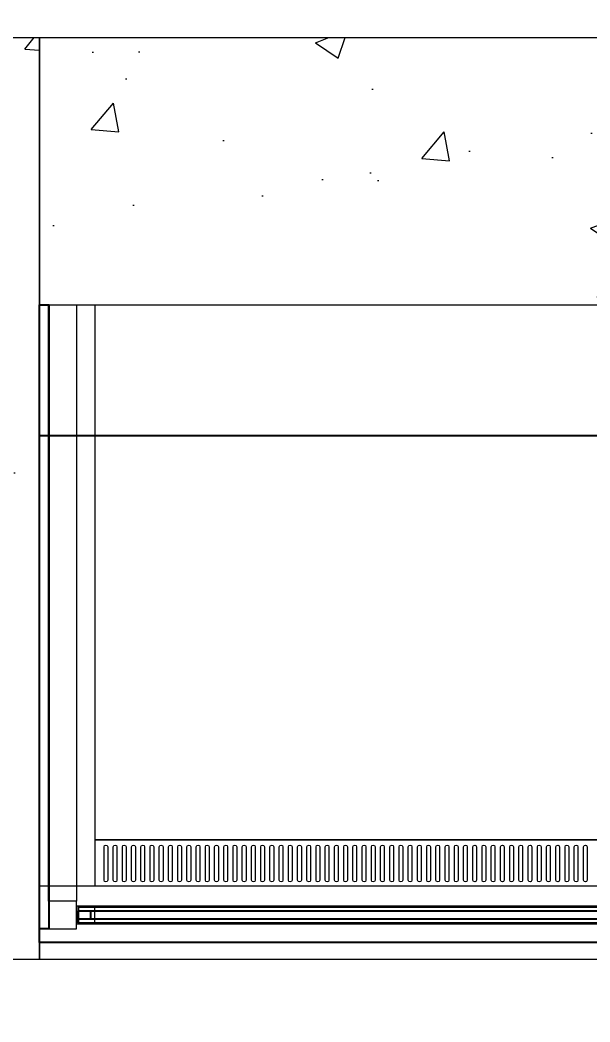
# Model space of a CAD drawing. Header units: centimetres. Extents: x -72470 to -43129, y -18750 to -16337.
# Drawn here: x -62739.8 to -62678, y -17311.1 to -17202.5 of the extents above; entities that cross this region are included whole.
import ezdxf

# ---------------------------------------------------------------- set-up
doc = ezdxf.new("R2010")
doc.units = ezdxf.units.CM
doc.header["$MEASUREMENT"] = 0
doc.linetypes.add('DUZ', pattern=[0])
doc.layers.get('0').update_dxf_attribs({"linetype": 'DUZ', "lineweight": 0})
doc.layers.get('Defpoints').update_dxf_attribs({"lineweight": 0})
doc.layers.add('11-021_500-BLOK B-str_zemin_kat$0$2DTARAMA1', color=253, linetype='Continuous')
doc.layers.add('CAM', color=4, linetype='Continuous')
doc.layers.add('M-OLCU-IC', color=155, linetype='Continuous', lineweight=0)
doc.layers.add('TEFRIS', color=30, linetype='Continuous', lineweight=9)
doc.styles.add('ARIAL', font='arial.ttf', dxfattribs={"width": 0.6})
doc.dimstyles.new('E_100', dxfattribs={"dimtxt": 10, "dimasz": 10, "dimexe": 5, "dimexo": 30, "dimgap": 3, "dimtad": 1, "dimtoh": 1, "dimdec": 0, "dimzin": 12, "dimdsep": 46, "dimtxsty": 'ARIAL', "dimblk": 'OBLIQUE', "dimcen": 5, "dimdle": 1, "dimclrt": 256, "dimadec": 0, "dimazin": 3, "dimtfac": 1, "dimtdec": 0, "dimtofl": 0, "dimtmove": 2, "dimatfit": 3, "dimldrblk": 'OBLIQUE', "dimfxl": 5, "dimtolj": 1, "dimtzin": 0, "dimarcsym": 0})

# ---------------------------------------------------------------- blocks, each defined once
blk = doc.blocks.new('_OBLIQUE')
at = {"layer": 'M-OLCU-IC', "linetype": 'ByBlock'}
for p, q in [((-0.5, -0.5), (0.5, 0.5)), ((0, 0), (0, 0))]:
    blk.add_line(p, q, dxfattribs=at)
blk = doc.blocks.new('*D84')
at = {"color": 0, "linetype": 'Continuous', "lineweight": -2, "transparency": 16777216}
for p, q in [((-63025.86045287304, -17334.34602291379), (-63025.86045287304, -17342.56599142592)), ((-61102.81231598725, -17334.34602291568), (-61102.81231598725, -17342.56599142592)), ((-63026.86045287304, -17337.56599142592), (-61101.81231598725, -17337.56599142592))]:
    blk.add_line(p, q, dxfattribs=at)
at = {"layer": 'Defpoints', "color": 0, "linetype": 'Continuous', "transparency": 16777216}
for p in [(-63025.86045287304, -17304.34602291379), (-61102.81231598725, -17304.34602291568), (-61102.81231598725, -17337.56599142592)]:
    blk.add_point(p, dxfattribs=at)
at = {"color": 0, "linetype": 'Continuous', "lineweight": -2, "transparency": 16777216, "xscale": 10, "yscale": 10, "zscale": 10, "rotation": 180}
blk.add_blockref('_OBLIQUE', (-63025.86045287304, -17337.56599142592), dxfattribs=at)
at = {"color": 0, "linetype": 'Continuous', "lineweight": -2, "transparency": 16777216, "xscale": 10, "yscale": 10, "zscale": 10}
blk.add_blockref('_OBLIQUE', (-61102.81231598725, -17337.56599142592), dxfattribs=at)
at = {"linetype": 'Continuous', "transparency": 16777216, "insert": (-62064.33638443015, -17329.4568509075), "char_height": 10, "attachment_point": 5, "style": 'ARIAL'}
blk.add_mtext('\\A1;1923', dxfattribs=at)

msp = doc.modelspace()

# ---------------------------------------------------------------- hatches: boundary and pattern name
h = msp.add_hatch()
h.set_pattern_fill('AR-CONC', color=256, scale=5)
h.set_pattern_definition([(49.99999999999999, (0, -12), (35.86300913003767, -3.137606749129755), [3.75, -41.25]), (355, (0, -12), (-6.937566680650001, 37.60960668500059), [3, -33]), (100.45144446, (2.98858405, -12.2614672), (28.9254423363556, 34.47199954843147), [3.187009599999999, -35.05710559999999]), (46.18420000000001, (0, -2), (53.36206653357862, -8.275964039653827), [5.625, -61.875]), (96.63563549, (4.44683725, -2.68966535), (46.73309728371142, 48.70593003872752), [4.7805171, -52.58568799999999]), (351.1841639899999, (0, -2), (46.73309725273866, 48.70593001349951), [4.5, -49.50000005]), (21, (5, -4.5), (29.84535260592308, -20.13094453326694), [3.75, -41.25]), (326.0000000000001, (5, -4.5), (12.16576659607909, 36.25750225234265), [3, -33]), (71.45144474, (7.487112700000001, -6.1775787), (42.01111883649855, 16.12655764031769), [3.1870095, -35.0571056]), (37.50000000000001, (0, -12), (0.6079927658645334, 16.64469269156557), [0, -32.59999999999999, 0, -33.5, 0, -33.125]), (7.499999999999999, (0, -12), (13.15347687210743, 19.72058559411801), [0, -19.1, 0, -31.85, 0, -12.625]), (327.5, (-11.15, -12), (26.69112180862045, -1.127743586718988), [0, -12.5, 0, -39, 0, -51.75]), (317.5, (-16.15, -12), (29.15930846711931, 5.005249116615886), [0, -16.25, 0, -25.9, 0, -36.75])])
edge = h.paths.add_edge_path(flags=17)
edge.add_spline(control_points=[(-63000.59777136804, -17224.93781082943), (-62999.41364008922, -17224.76911803876), (-62975.32572138096, -17221.53683973845), (-62946.77966866141, -17221.80891537102), (-62925.85871703495, -17217.42716224168)], knot_values=[145.1238663494258, 145.1238663494258, 145.1238663494258, 145.1238663494258, 148.1754165940361, 206.6461398008984, 206.6461398008984, 206.6461398008984, 206.6461398008984], degree=3, periodic=0)
edge.add_line((-62925.85871703495, -17217.42716224168), (-62925.85871703495, -17204.34602291379))
edge.add_line((-62925.85871703495, -17204.34602291379), (-62932.51297999248, -17204.34602291379))
edge.add_arc((-62952.09056465681, -17194.31017822033), 21.99999999999724, 207.140545782196, 332.85945421780394, ccw=False)
edge.add_line((-62971.66814932113, -17204.34602291379), (-62980.17639724302, -17204.34602291379))
edge.add_arc((-62999.75398190734, -17194.31017822033), 21.99999999999724, 207.140545782196, 332.85945421780394, ccw=False)
edge.add_line((-63019.33156657167, -17204.34602291379), (-63025.86045287304, -17204.34602291379))
edge.add_line((-63025.86045287304, -17204.34602291379), (-63025.86045287304, -17224.93781082944))
edge.add_line((-63025.86045287304, -17224.93781082944), (-63000.59777136806, -17224.93781082944))
edge = h.paths.add_edge_path(flags=16)
edge.add_spline(control_points=[(-62925.85871703495, -17217.42716224168), (-62946.77966866141, -17221.80891537102), (-62975.32572138096, -17221.53683973845), (-62999.41364008922, -17224.76911803876), (-63000.59777136804, -17224.93781082943)], knot_values=[145.1238663494258, 145.1238663494258, 145.1238663494258, 145.1238663494258, 203.5945895562882, 206.6461398008984, 206.6461398008984, 206.6461398008984, 206.6461398008984], degree=3, periodic=0)
edge.add_line((-63000.59777136806, -17224.93781082944), (-62925.85871703495, -17224.93781082944))
edge.add_line((-62925.85871703495, -17224.93781082944), (-62925.85871703495, -17217.42716224168))
edge = h.paths.add_edge_path()
edge.add_spline(control_points=[(-62898.36563170222, -17204.34602291372), (-62904.39054471967, -17211.07082708653), (-62914.15263180435, -17214.97540113121), (-62925.85871703495, -17217.42716224168)], knot_values=[112.4072250811205, 112.4072250811205, 112.4072250811205, 112.4072250811205, 145.1238663494258, 145.1238663494258, 145.1238663494258, 145.1238663494258], degree=3, periodic=0)
edge.add_line((-62925.85871703495, -17217.42716224168), (-62925.85871703495, -17224.93781082944))
edge.add_line((-62925.85871703495, -17224.93781082944), (-63000.59777136806, -17224.93781082944))
edge.add_spline(control_points=[(-63000.59777136804, -17224.93781082943), (-63009.58528071534, -17226.21818240657), (-63017.95942596269, -17227.98069402044), (-63025.86045287303, -17230.11510430332)], knot_values=[206.6461398008984, 206.6461398008984, 206.6461398008984, 206.6461398008984, 229.8072848849088, 229.8072848849088, 229.8072848849088, 229.8072848849088], degree=3, periodic=0)
edge.add_line((-63025.86045287304, -17230.11510430332), (-63025.86045287304, -17304.34602291379))
edge.add_line((-63025.86045287304, -17304.34602291379), (-62737.74342401414, -17304.36617192873))
edge.add_line((-62737.74342401414, -17304.36617192873), (-62737.74342401414, -17204.36617192873))
edge.add_line((-62737.74342401414, -17204.36617192873), (-62745.55702553138, -17204.36292320136))
edge.add_arc((-62784.73194810706, -17219.22770522283), 41.90031388135831, -16.21921756997392, 20.779067573055272, ccw=False)
edge.add_arc((-62782.81231581029, -17219.45817461847), 39.99394929273181, 196.6703255361228, 343.3296744638772, ccw=False)
edge.add_arc((-62782.59594904222, -17219.44742805441), 40.20433856620848, 157.9375905672828, 196.5965430335922, ccw=False)
edge.add_line((-62819.85633554484, -17204.34602291379), (-62898.36563170228, -17204.34602291379))
edge = h.paths.add_edge_path(flags=17)
edge.add_spline(control_points=[(-62925.85871703495, -17217.42716224168), (-62914.15263180435, -17214.97540113121), (-62904.39054471967, -17211.07082708653), (-62898.36563170222, -17204.34602291372)], knot_values=[112.4072250811205, 112.4072250811205, 112.4072250811205, 112.4072250811205, 145.1238663494258, 145.1238663494258, 145.1238663494258, 145.1238663494258], degree=3, periodic=0)
edge.add_line((-62898.36563170228, -17204.34602291379), (-62925.85871703495, -17204.34602291379))
edge.add_line((-62925.85871703495, -17204.34602291379), (-62925.85871703495, -17217.42716224168))
edge = h.paths.add_edge_path(flags=17)
edge.add_spline(control_points=[(-63025.86045287303, -17230.11510430332), (-63017.95942596269, -17227.98069402044), (-63009.58528071534, -17226.21818240657), (-63000.59777136804, -17224.93781082943)], knot_values=[206.6461398008984, 206.6461398008984, 206.6461398008984, 206.6461398008984, 229.8072848849088, 229.8072848849088, 229.8072848849088, 229.8072848849088], degree=3, periodic=0)
edge.add_line((-63000.59777136806, -17224.93781082944), (-63025.86045287304, -17224.93781082944))
edge.add_line((-63025.86045287304, -17224.93781082944), (-63025.86045287304, -17230.11510430332))
h = msp.add_hatch()
h.set_pattern_fill('AR-CONC', color=256, scale=5)
h.set_pattern_definition([(49.99999999999999, (-480.9983529872552, -52.02101693398254), (35.86300913003767, -3.137606749129755), [3.75, -41.25]), (355, (-480.9983529872552, -52.02101693398254), (-6.937566680650001, 37.60960668500059), [3, -33]), (100.45144446, (-478.0097689372552, -52.28248413398251), (28.9254423363556, 34.47199954843147), [3.187009599999994, -35.05710559999991]), (46.18420000000001, (-480.9983529872552, -42.02101693398254), (53.36206653357862, -8.275964039653827), [5.625, -61.875]), (96.63563549, (-476.5515157372552, -42.71068228398258), (46.73309728371142, 48.70593003872752), [4.7805171, -52.58568799999999]), (351.1841639899999, (-480.9983529872552, -42.02101693398254), (46.73309725273866, 48.70593001349951), [4.5, -49.50000005]), (21, (-475.9983529872552, -44.52101693398254), (29.84535260592308, -20.13094453326694), [3.75, -41.25]), (326.0000000000001, (-475.9983529872552, -44.52101693398254), (12.16576659607909, 36.25750225234265), [3, -33]), (71.45144474, (-473.5112402872552, -46.19859563398245), (42.01111883649855, 16.12655764031769), [3.1870095, -35.0571056]), (37.50000000000001, (-480.9983529872552, -52.02101693398254), (0.6079927658645334, 16.64469269156557), [0, -32.59999999999999, 0, -33.5, 0, -33.125]), (7.499999999999999, (-480.9983529872552, -52.02101693398254), (13.15347687210743, 19.72058559411801), [0, -19.1, 0, -31.85, 0, -12.625]), (327.5, (-492.1483529872552, -52.02101693398254), (26.69112180862045, -1.127743586718988), [0, -12.5, 0, -39, 0, -51.75]), (317.5, (-497.1483529872552, -52.02101693398254), (29.15930846711931, 5.005249116615886), [0, -16.25, 0, -25.9, 0, -36.75])])
h.paths.add_polyline_path([(-62487.74342401414, -17204.36617192873), (-62615.24342401414, -17204.36617192873), (-62737.74342401414, -17204.36617192873), (-62737.74342401414, -17233.36617192873), (-62487.74342401414, -17233.36617192873)])
at = {"layer": '11-021_500-BLOK B-str_zemin_kat$0$2DTARAMA1'}
h = msp.add_hatch(dxfattribs=at)
h.set_pattern_fill('ANSI33', color=256, scale=100)
h.set_pattern_definition([(45, (-421164.1500468579, -192690.2066484655), (-17.67766952966369, 17.67766952966369), []), (45, (-421146.4723773579, -192690.2066484655), (-17.67766952966369, 17.67766952966369), [12.5, -6.25])])
edge = h.paths.add_edge_path()
edge.add_arc((-61102.81231581029, -17219.43709981061), 40, 0, 360)
edge = h.paths.add_edge_path()
edge.add_arc((-61942.81231581029, -17219.43709981061), 40, 0, 360)
edge = h.paths.add_edge_path()
edge.add_arc((-62782.81231581029, -17219.43709981061), 40, 0, 360)
edge = h.paths.add_edge_path()
edge.add_arc((-63622.81231581029, -17219.43709981061), 40, 0, 360)
h.paths.add_polyline_path([(-62490.34087514504, -17053.77368003472), (-62316.58439492678, -17053.77368003472), (-62316.58439492678, -17007.82211113978), (-62490.34087514504, -17007.82211113978)], flags=9)
h.paths.add_polyline_path([(-61637.13191769673, -17053.79925984381), (-61463.36520555481, -17053.79925984381), (-61463.36520555481, -17007.81699517807), (-61637.13191769673, -17007.81699517807)], flags=9)
h.paths.add_polyline_path([(-63330.34599110687, -17053.79925984381), (-63175.22593653655, -17053.79925984381), (-63175.22593653655, -17007.81699517807), (-63330.34599110687, -17007.81699517807)], flags=9)
edge = h.paths.add_edge_path()
edge.add_arc((-64462.81231581029, -17219.43709981061), 40, 0, 360)
edge = h.paths.add_edge_path()
edge.add_arc((-62782.81231581029, -18059.43709981061), 40, 0, 360)
edge = h.paths.add_edge_path()
edge.add_arc((-61942.81231581029, -18059.43709981061), 40, 0, 360)
edge = h.paths.add_edge_path()
edge.add_arc((-61102.81231581029, -18059.43709981061), 40, 0, 360)

# ---------------------------------------------------------------- linework, layer by layer
for p, q in [((-62737.74342401414, -17233.36617192873), (-62610.24342401414, -17233.36617192873)), ((-62736.74342401414, -17233.36617192873), (-62736.74342401414, -17301.01617192873)), ((-62731.74342401414, -17233.36617192873), (-62731.74342401414, -17296.36617192873)), ((-62731.74342401414, -17291.36617192873), (-62616.24342401414, -17291.36617192873)), ((-62487.74342401414, -17291.36617192873), (-62731.74342401414, -17291.36617192873)), ((-62737.74342401414, -17296.36617192873), (-62610.24342401414, -17296.36617192873))]:
    msp.add_line(p, q)
at = {"color": 7, "lineweight": 0}
msp.add_line((-62737.74342401414, -17233.36617192873), (-62610.24342401414, -17233.36617192873), dxfattribs=at)
for points in [[(-62733.74342401414, -17298.01617192873), (-62736.76084169486, -17298.01617192873), (-62736.76084169486, -17233.36617192873), (-62733.74342401414, -17233.36617192873)], [(-62731.74342401414, -17298.51617192873), (-62616.24342401414, -17298.51617192873), (-62616.24342401414, -17300.51617192873), (-62731.74342401414, -17300.51617192873)]]:
    msp.add_lwpolyline(points, close=True)
for points in [[(-62730.74342401414, -17295.73638267815), (-62730.74342401414, -17292.13638267816, -0.414213562373095), (-62730.54342401415, -17291.93638267816), (-62730.54342401415, -17291.93638267816, -0.414213562373095), (-62730.34342401415, -17292.13638267816), (-62730.34342401415, -17295.73638267815, -0.414213562373095), (-62730.54342401415, -17295.93638267816), (-62730.54342401415, -17295.93638267816, -0.414213562373095)], [(-62729.74342401414, -17295.73638267815), (-62729.74342401414, -17292.13638267816, -0.414213562373095), (-62729.54342401415, -17291.93638267816), (-62729.54342401415, -17291.93638267816, -0.414213562373095), (-62729.34342401415, -17292.13638267816), (-62729.34342401415, -17295.73638267815, -0.414213562373095), (-62729.54342401415, -17295.93638267816), (-62729.54342401415, -17295.93638267816, -0.414213562373095)], [(-62728.74342401414, -17295.73638267815), (-62728.74342401414, -17292.13638267816, -0.414213562373095), (-62728.54342401415, -17291.93638267816), (-62728.54342401415, -17291.93638267816, -0.414213562373095), (-62728.34342401415, -17292.13638267816), (-62728.34342401415, -17295.73638267815, -0.414213562373095), (-62728.54342401415, -17295.93638267816), (-62728.54342401415, -17295.93638267816, -0.414213562373095)], [(-62727.74342401414, -17295.73638267815), (-62727.74342401414, -17292.13638267816, -0.414213562373095), (-62727.54342401415, -17291.93638267816), (-62727.54342401415, -17291.93638267816, -0.414213562373095), (-62727.34342401415, -17292.13638267816), (-62727.34342401415, -17295.73638267815, -0.414213562373095), (-62727.54342401415, -17295.93638267816), (-62727.54342401415, -17295.93638267816, -0.414213562373095)], [(-62726.74342401414, -17295.73638267815), (-62726.74342401414, -17292.13638267816, -0.414213562373095), (-62726.54342401415, -17291.93638267816), (-62726.54342401415, -17291.93638267816, -0.414213562373095), (-62726.34342401415, -17292.13638267816), (-62726.34342401415, -17295.73638267815, -0.414213562373095), (-62726.54342401415, -17295.93638267816), (-62726.54342401415, -17295.93638267816, -0.414213562373095)], [(-62725.74342401414, -17295.73638267815), (-62725.74342401414, -17292.13638267816, -0.414213562373095), (-62725.54342401415, -17291.93638267816), (-62725.54342401415, -17291.93638267816, -0.414213562373095), (-62725.34342401415, -17292.13638267816), (-62725.34342401415, -17295.73638267815, -0.414213562373095), (-62725.54342401415, -17295.93638267816), (-62725.54342401415, -17295.93638267816, -0.414213562373095)], [(-62724.74342401414, -17295.73638267815), (-62724.74342401414, -17292.13638267816, -0.414213562373095), (-62724.54342401415, -17291.93638267816), (-62724.54342401415, -17291.93638267816, -0.414213562373095), (-62724.34342401415, -17292.13638267816), (-62724.34342401415, -17295.73638267815, -0.414213562373095), (-62724.54342401415, -17295.93638267816), (-62724.54342401415, -17295.93638267816, -0.414213562373095)], [(-62723.74342401414, -17295.73638267815), (-62723.74342401414, -17292.13638267816, -0.414213562373095), (-62723.54342401415, -17291.93638267816), (-62723.54342401415, -17291.93638267816, -0.414213562373095), (-62723.34342401415, -17292.13638267816), (-62723.34342401415, -17295.73638267815, -0.414213562373095), (-62723.54342401415, -17295.93638267816), (-62723.54342401415, -17295.93638267816, -0.414213562373095)], [(-62722.74342401414, -17295.73638267815), (-62722.74342401414, -17292.13638267816, -0.414213562373095), (-62722.54342401415, -17291.93638267816), (-62722.54342401415, -17291.93638267816, -0.414213562373095), (-62722.34342401415, -17292.13638267816), (-62722.34342401415, -17295.73638267815, -0.414213562373095), (-62722.54342401415, -17295.93638267816), (-62722.54342401415, -17295.93638267816, -0.414213562373095)], [(-62721.74342401414, -17295.73638267815), (-62721.74342401414, -17292.13638267816, -0.414213562373095), (-62721.54342401415, -17291.93638267816), (-62721.54342401415, -17291.93638267816, -0.414213562373095), (-62721.34342401415, -17292.13638267816), (-62721.34342401415, -17295.73638267815, -0.414213562373095), (-62721.54342401415, -17295.93638267816), (-62721.54342401415, -17295.93638267816, -0.414213562373095)], [(-62720.74342401414, -17295.73638267815), (-62720.74342401414, -17292.13638267816, -0.414213562373095), (-62720.54342401415, -17291.93638267816), (-62720.54342401415, -17291.93638267816, -0.414213562373095), (-62720.34342401415, -17292.13638267816), (-62720.34342401415, -17295.73638267815, -0.414213562373095), (-62720.54342401415, -17295.93638267816), (-62720.54342401415, -17295.93638267816, -0.414213562373095)], [(-62719.74342401414, -17295.73638267815), (-62719.74342401414, -17292.13638267816, -0.414213562373095), (-62719.54342401415, -17291.93638267816), (-62719.54342401415, -17291.93638267816, -0.414213562373095), (-62719.34342401415, -17292.13638267816), (-62719.34342401415, -17295.73638267815, -0.414213562373095), (-62719.54342401415, -17295.93638267816), (-62719.54342401415, -17295.93638267816, -0.414213562373095)], [(-62718.74342401414, -17295.73638267815), (-62718.74342401414, -17292.13638267816, -0.414213562373095), (-62718.54342401415, -17291.93638267816), (-62718.54342401415, -17291.93638267816, -0.414213562373095), (-62718.34342401415, -17292.13638267816), (-62718.34342401415, -17295.73638267815, -0.414213562373095), (-62718.54342401415, -17295.93638267816), (-62718.54342401415, -17295.93638267816, -0.414213562373095)], [(-62717.74342401414, -17295.73638267815), (-62717.74342401414, -17292.13638267816, -0.414213562373095), (-62717.54342401415, -17291.93638267816), (-62717.54342401415, -17291.93638267816, -0.414213562373095), (-62717.34342401415, -17292.13638267816), (-62717.34342401415, -17295.73638267815, -0.414213562373095), (-62717.54342401415, -17295.93638267816), (-62717.54342401415, -17295.93638267816, -0.414213562373095)], [(-62716.74342401414, -17295.73638267815), (-62716.74342401414, -17292.13638267816, -0.414213562373095), (-62716.54342401415, -17291.93638267816), (-62716.54342401415, -17291.93638267816, -0.414213562373095), (-62716.34342401415, -17292.13638267816), (-62716.34342401415, -17295.73638267815, -0.414213562373095), (-62716.54342401415, -17295.93638267816), (-62716.54342401415, -17295.93638267816, -0.414213562373095)], [(-62715.74342401414, -17295.73638267815), (-62715.74342401414, -17292.13638267816, -0.414213562373095), (-62715.54342401415, -17291.93638267816), (-62715.54342401415, -17291.93638267816, -0.414213562373095), (-62715.34342401415, -17292.13638267816), (-62715.34342401415, -17295.73638267815, -0.414213562373095), (-62715.54342401415, -17295.93638267816), (-62715.54342401415, -17295.93638267816, -0.414213562373095)], [(-62714.74342401414, -17295.73638267815), (-62714.74342401414, -17292.13638267816, -0.414213562373095), (-62714.54342401415, -17291.93638267816), (-62714.54342401415, -17291.93638267816, -0.414213562373095), (-62714.34342401415, -17292.13638267816), (-62714.34342401415, -17295.73638267815, -0.414213562373095), (-62714.54342401415, -17295.93638267816), (-62714.54342401415, -17295.93638267816, -0.414213562373095)], [(-62713.74342401414, -17295.73638267815), (-62713.74342401414, -17292.13638267816, -0.414213562373095), (-62713.54342401415, -17291.93638267816), (-62713.54342401415, -17291.93638267816, -0.414213562373095), (-62713.34342401415, -17292.13638267816), (-62713.34342401415, -17295.73638267815, -0.414213562373095), (-62713.54342401415, -17295.93638267816), (-62713.54342401415, -17295.93638267816, -0.414213562373095)], [(-62712.74342401414, -17295.73638267815), (-62712.74342401414, -17292.13638267816, -0.414213562373095), (-62712.54342401415, -17291.93638267816), (-62712.54342401415, -17291.93638267816, -0.414213562373095), (-62712.34342401415, -17292.13638267816), (-62712.34342401415, -17295.73638267815, -0.414213562373095), (-62712.54342401415, -17295.93638267816), (-62712.54342401415, -17295.93638267816, -0.414213562373095)], [(-62711.74342401414, -17295.73638267815), (-62711.74342401414, -17292.13638267816, -0.414213562373095), (-62711.54342401415, -17291.93638267816), (-62711.54342401415, -17291.93638267816, -0.414213562373095), (-62711.34342401415, -17292.13638267816), (-62711.34342401415, -17295.73638267815, -0.414213562373095), (-62711.54342401415, -17295.93638267816), (-62711.54342401415, -17295.93638267816, -0.414213562373095)], [(-62710.74342401414, -17295.73638267815), (-62710.74342401414, -17292.13638267816, -0.414213562373095), (-62710.54342401415, -17291.93638267816), (-62710.54342401415, -17291.93638267816, -0.414213562373095), (-62710.34342401415, -17292.13638267816), (-62710.34342401415, -17295.73638267815, -0.414213562373095), (-62710.54342401415, -17295.93638267816), (-62710.54342401415, -17295.93638267816, -0.414213562373095)], [(-62709.74342401414, -17295.73638267815), (-62709.74342401414, -17292.13638267816, -0.414213562373095), (-62709.54342401415, -17291.93638267816), (-62709.54342401415, -17291.93638267816, -0.414213562373095), (-62709.34342401415, -17292.13638267816), (-62709.34342401415, -17295.73638267815, -0.414213562373095), (-62709.54342401415, -17295.93638267816), (-62709.54342401415, -17295.93638267816, -0.414213562373095)], [(-62708.74342401414, -17295.73638267815), (-62708.74342401414, -17292.13638267816, -0.414213562373095), (-62708.54342401415, -17291.93638267816), (-62708.54342401415, -17291.93638267816, -0.414213562373095), (-62708.34342401415, -17292.13638267816), (-62708.34342401415, -17295.73638267815, -0.414213562373095), (-62708.54342401415, -17295.93638267816), (-62708.54342401415, -17295.93638267816, -0.414213562373095)], [(-62707.74342401414, -17295.73638267815), (-62707.74342401414, -17292.13638267816, -0.414213562373095), (-62707.54342401415, -17291.93638267816), (-62707.54342401415, -17291.93638267816, -0.414213562373095), (-62707.34342401415, -17292.13638267816), (-62707.34342401415, -17295.73638267815, -0.414213562373095), (-62707.54342401415, -17295.93638267816), (-62707.54342401415, -17295.93638267816, -0.414213562373095)], [(-62706.74342401414, -17295.73638267815), (-62706.74342401414, -17292.13638267816, -0.414213562373095), (-62706.54342401415, -17291.93638267816), (-62706.54342401415, -17291.93638267816, -0.414213562373095), (-62706.34342401415, -17292.13638267816), (-62706.34342401415, -17295.73638267815, -0.414213562373095), (-62706.54342401415, -17295.93638267816), (-62706.54342401415, -17295.93638267816, -0.414213562373095)], [(-62705.74342401414, -17295.73638267815), (-62705.74342401414, -17292.13638267816, -0.414213562373095), (-62705.54342401415, -17291.93638267816), (-62705.54342401415, -17291.93638267816, -0.414213562373095), (-62705.34342401415, -17292.13638267816), (-62705.34342401415, -17295.73638267815, -0.414213562373095), (-62705.54342401415, -17295.93638267816), (-62705.54342401415, -17295.93638267816, -0.414213562373095)], [(-62704.74342401414, -17295.73638267815), (-62704.74342401414, -17292.13638267816, -0.414213562373095), (-62704.54342401415, -17291.93638267816), (-62704.54342401415, -17291.93638267816, -0.414213562373095), (-62704.34342401415, -17292.13638267816), (-62704.34342401415, -17295.73638267815, -0.414213562373095), (-62704.54342401415, -17295.93638267816), (-62704.54342401415, -17295.93638267816, -0.414213562373095)], [(-62703.74342401414, -17295.73638267815), (-62703.74342401414, -17292.13638267816, -0.414213562373095), (-62703.54342401415, -17291.93638267816), (-62703.54342401415, -17291.93638267816, -0.414213562373095), (-62703.34342401415, -17292.13638267816), (-62703.34342401415, -17295.73638267815, -0.414213562373095), (-62703.54342401415, -17295.93638267816), (-62703.54342401415, -17295.93638267816, -0.414213562373095)], [(-62702.74342401414, -17295.73638267815), (-62702.74342401414, -17292.13638267816, -0.414213562373095), (-62702.54342401415, -17291.93638267816), (-62702.54342401415, -17291.93638267816, -0.414213562373095), (-62702.34342401415, -17292.13638267816), (-62702.34342401415, -17295.73638267815, -0.414213562373095), (-62702.54342401415, -17295.93638267816), (-62702.54342401415, -17295.93638267816, -0.414213562373095)], [(-62701.74342401414, -17295.73638267815), (-62701.74342401414, -17292.13638267816, -0.414213562373095), (-62701.54342401415, -17291.93638267816), (-62701.54342401415, -17291.93638267816, -0.414213562373095), (-62701.34342401415, -17292.13638267816), (-62701.34342401415, -17295.73638267815, -0.414213562373095), (-62701.54342401415, -17295.93638267816), (-62701.54342401415, -17295.93638267816, -0.414213562373095)], [(-62700.74342401414, -17295.73638267815), (-62700.74342401414, -17292.13638267816, -0.414213562373095), (-62700.54342401415, -17291.93638267816), (-62700.54342401415, -17291.93638267816, -0.414213562373095), (-62700.34342401415, -17292.13638267816), (-62700.34342401415, -17295.73638267815, -0.414213562373095), (-62700.54342401415, -17295.93638267816), (-62700.54342401415, -17295.93638267816, -0.414213562373095)], [(-62699.74342401414, -17295.73638267815), (-62699.74342401414, -17292.13638267816, -0.414213562373095), (-62699.54342401415, -17291.93638267816), (-62699.54342401415, -17291.93638267816, -0.414213562373095), (-62699.34342401415, -17292.13638267816), (-62699.34342401415, -17295.73638267815, -0.414213562373095), (-62699.54342401415, -17295.93638267816), (-62699.54342401415, -17295.93638267816, -0.414213562373095)], [(-62698.74342401414, -17295.73638267815), (-62698.74342401414, -17292.13638267816, -0.414213562373095), (-62698.54342401415, -17291.93638267816), (-62698.54342401415, -17291.93638267816, -0.414213562373095), (-62698.34342401415, -17292.13638267816), (-62698.34342401415, -17295.73638267815, -0.414213562373095), (-62698.54342401415, -17295.93638267816), (-62698.54342401415, -17295.93638267816, -0.414213562373095)], [(-62697.74342401414, -17295.73638267815), (-62697.74342401414, -17292.13638267816, -0.414213562373095), (-62697.54342401415, -17291.93638267816), (-62697.54342401415, -17291.93638267816, -0.414213562373095), (-62697.34342401415, -17292.13638267816), (-62697.34342401415, -17295.73638267815, -0.414213562373095), (-62697.54342401415, -17295.93638267816), (-62697.54342401415, -17295.93638267816, -0.414213562373095)], [(-62696.74342401414, -17295.73638267815), (-62696.74342401414, -17292.13638267816, -0.414213562373095), (-62696.54342401415, -17291.93638267816), (-62696.54342401415, -17291.93638267816, -0.414213562373095), (-62696.34342401415, -17292.13638267816), (-62696.34342401415, -17295.73638267815, -0.414213562373095), (-62696.54342401415, -17295.93638267816), (-62696.54342401415, -17295.93638267816, -0.414213562373095)], [(-62695.74342401414, -17295.73638267815), (-62695.74342401414, -17292.13638267816, -0.414213562373095), (-62695.54342401415, -17291.93638267816), (-62695.54342401415, -17291.93638267816, -0.414213562373095), (-62695.34342401415, -17292.13638267816), (-62695.34342401415, -17295.73638267815, -0.414213562373095), (-62695.54342401415, -17295.93638267816), (-62695.54342401415, -17295.93638267816, -0.414213562373095)], [(-62694.74342401414, -17295.73638267815), (-62694.74342401414, -17292.13638267816, -0.414213562373095), (-62694.54342401415, -17291.93638267816), (-62694.54342401415, -17291.93638267816, -0.414213562373095), (-62694.34342401415, -17292.13638267816), (-62694.34342401415, -17295.73638267815, -0.414213562373095), (-62694.54342401415, -17295.93638267816), (-62694.54342401415, -17295.93638267816, -0.414213562373095)], [(-62693.74342401414, -17295.73638267815), (-62693.74342401414, -17292.13638267816, -0.414213562373095), (-62693.54342401415, -17291.93638267816), (-62693.54342401415, -17291.93638267816, -0.414213562373095), (-62693.34342401415, -17292.13638267816), (-62693.34342401415, -17295.73638267815, -0.414213562373095), (-62693.54342401415, -17295.93638267816), (-62693.54342401415, -17295.93638267816, -0.414213562373095)], [(-62693.74342401414, -17295.73638267815), (-62693.74342401414, -17292.13638267816, -0.414213562373095), (-62693.54342401415, -17291.93638267816), (-62693.54342401415, -17291.93638267816, -0.414213562373095), (-62693.34342401415, -17292.13638267816), (-62693.34342401415, -17295.73638267815, -0.414213562373095), (-62693.54342401415, -17295.93638267816), (-62693.54342401415, -17295.93638267816, -0.414213562373095)], [(-62692.74342401414, -17295.73638267815), (-62692.74342401414, -17292.13638267816, -0.414213562373095), (-62692.54342401415, -17291.93638267816), (-62692.54342401415, -17291.93638267816, -0.414213562373095), (-62692.34342401415, -17292.13638267816), (-62692.34342401415, -17295.73638267815, -0.414213562373095), (-62692.54342401415, -17295.93638267816), (-62692.54342401415, -17295.93638267816, -0.414213562373095)], [(-62692.74342401414, -17295.73638267815), (-62692.74342401414, -17292.13638267816, -0.414213562373095), (-62692.54342401415, -17291.93638267816), (-62692.54342401415, -17291.93638267816, -0.414213562373095), (-62692.34342401415, -17292.13638267816), (-62692.34342401415, -17295.73638267815, -0.414213562373095), (-62692.54342401415, -17295.93638267816), (-62692.54342401415, -17295.93638267816, -0.414213562373095)], [(-62691.74342401414, -17295.73638267815), (-62691.74342401414, -17292.13638267816, -0.414213562373095), (-62691.54342401415, -17291.93638267816), (-62691.54342401415, -17291.93638267816, -0.414213562373095), (-62691.34342401415, -17292.13638267816), (-62691.34342401415, -17295.73638267815, -0.414213562373095), (-62691.54342401415, -17295.93638267816), (-62691.54342401415, -17295.93638267816, -0.414213562373095)], [(-62691.74342401414, -17295.73638267815), (-62691.74342401414, -17292.13638267816, -0.414213562373095), (-62691.54342401415, -17291.93638267816), (-62691.54342401415, -17291.93638267816, -0.414213562373095), (-62691.34342401415, -17292.13638267816), (-62691.34342401415, -17295.73638267815, -0.414213562373095), (-62691.54342401415, -17295.93638267816), (-62691.54342401415, -17295.93638267816, -0.414213562373095)], [(-62690.74342401414, -17295.73638267815), (-62690.74342401414, -17292.13638267816, -0.414213562373095), (-62690.54342401415, -17291.93638267816), (-62690.54342401415, -17291.93638267816, -0.414213562373095), (-62690.34342401415, -17292.13638267816), (-62690.34342401415, -17295.73638267815, -0.414213562373095), (-62690.54342401415, -17295.93638267816), (-62690.54342401415, -17295.93638267816, -0.414213562373095)], [(-62690.74342401414, -17295.73638267815), (-62690.74342401414, -17292.13638267816, -0.414213562373095), (-62690.54342401415, -17291.93638267816), (-62690.54342401415, -17291.93638267816, -0.414213562373095), (-62690.34342401415, -17292.13638267816), (-62690.34342401415, -17295.73638267815, -0.414213562373095), (-62690.54342401415, -17295.93638267816), (-62690.54342401415, -17295.93638267816, -0.414213562373095)], [(-62689.74342401414, -17295.73638267815), (-62689.74342401414, -17292.13638267816, -0.414213562373095), (-62689.54342401415, -17291.93638267816), (-62689.54342401415, -17291.93638267816, -0.414213562373095), (-62689.34342401415, -17292.13638267816), (-62689.34342401415, -17295.73638267815, -0.414213562373095), (-62689.54342401415, -17295.93638267816), (-62689.54342401415, -17295.93638267816, -0.414213562373095)], [(-62689.74342401414, -17295.73638267815), (-62689.74342401414, -17292.13638267816, -0.414213562373095), (-62689.54342401415, -17291.93638267816), (-62689.54342401415, -17291.93638267816, -0.414213562373095), (-62689.34342401415, -17292.13638267816), (-62689.34342401415, -17295.73638267815, -0.414213562373095), (-62689.54342401415, -17295.93638267816), (-62689.54342401415, -17295.93638267816, -0.414213562373095)], [(-62688.74342401414, -17295.73638267815), (-62688.74342401414, -17292.13638267816, -0.414213562373095), (-62688.54342401415, -17291.93638267816), (-62688.54342401415, -17291.93638267816, -0.414213562373095), (-62688.34342401415, -17292.13638267816), (-62688.34342401415, -17295.73638267815, -0.414213562373095), (-62688.54342401415, -17295.93638267816), (-62688.54342401415, -17295.93638267816, -0.414213562373095)], [(-62688.74342401414, -17295.73638267815), (-62688.74342401414, -17292.13638267816, -0.414213562373095), (-62688.54342401415, -17291.93638267816), (-62688.54342401415, -17291.93638267816, -0.414213562373095), (-62688.34342401415, -17292.13638267816), (-62688.34342401415, -17295.73638267815, -0.414213562373095), (-62688.54342401415, -17295.93638267816), (-62688.54342401415, -17295.93638267816, -0.414213562373095)], [(-62687.74342401414, -17295.73638267815), (-62687.74342401414, -17292.13638267816, -0.414213562373095), (-62687.54342401415, -17291.93638267816), (-62687.54342401415, -17291.93638267816, -0.414213562373095), (-62687.34342401415, -17292.13638267816), (-62687.34342401415, -17295.73638267815, -0.414213562373095), (-62687.54342401415, -17295.93638267816), (-62687.54342401415, -17295.93638267816, -0.414213562373095)], [(-62687.74342401414, -17295.73638267815), (-62687.74342401414, -17292.13638267816, -0.414213562373095), (-62687.54342401415, -17291.93638267816), (-62687.54342401415, -17291.93638267816, -0.414213562373095), (-62687.34342401415, -17292.13638267816), (-62687.34342401415, -17295.73638267815, -0.414213562373095), (-62687.54342401415, -17295.93638267816), (-62687.54342401415, -17295.93638267816, -0.414213562373095)], [(-62686.74342401414, -17295.73638267815), (-62686.74342401414, -17292.13638267816, -0.414213562373095), (-62686.54342401415, -17291.93638267816), (-62686.54342401415, -17291.93638267816, -0.414213562373095), (-62686.34342401415, -17292.13638267816), (-62686.34342401415, -17295.73638267815, -0.414213562373095), (-62686.54342401415, -17295.93638267816), (-62686.54342401415, -17295.93638267816, -0.414213562373095)], [(-62686.74342401414, -17295.73638267815), (-62686.74342401414, -17292.13638267816, -0.414213562373095), (-62686.54342401415, -17291.93638267816), (-62686.54342401415, -17291.93638267816, -0.414213562373095), (-62686.34342401415, -17292.13638267816), (-62686.34342401415, -17295.73638267815, -0.414213562373095), (-62686.54342401415, -17295.93638267816), (-62686.54342401415, -17295.93638267816, -0.414213562373095)], [(-62685.74342401414, -17295.73638267815), (-62685.74342401414, -17292.13638267816, -0.414213562373095), (-62685.54342401415, -17291.93638267816), (-62685.54342401415, -17291.93638267816, -0.414213562373095), (-62685.34342401415, -17292.13638267816), (-62685.34342401415, -17295.73638267815, -0.414213562373095), (-62685.54342401415, -17295.93638267816), (-62685.54342401415, -17295.93638267816, -0.414213562373095)], [(-62685.74342401414, -17295.73638267815), (-62685.74342401414, -17292.13638267816, -0.414213562373095), (-62685.54342401415, -17291.93638267816), (-62685.54342401415, -17291.93638267816, -0.414213562373095), (-62685.34342401415, -17292.13638267816), (-62685.34342401415, -17295.73638267815, -0.414213562373095), (-62685.54342401415, -17295.93638267816), (-62685.54342401415, -17295.93638267816, -0.414213562373095)], [(-62684.74342401414, -17295.73638267815), (-62684.74342401414, -17292.13638267816, -0.414213562373095), (-62684.54342401415, -17291.93638267816), (-62684.54342401415, -17291.93638267816, -0.414213562373095), (-62684.34342401415, -17292.13638267816), (-62684.34342401415, -17295.73638267815, -0.414213562373095), (-62684.54342401415, -17295.93638267816), (-62684.54342401415, -17295.93638267816, -0.414213562373095)], [(-62684.74342401414, -17295.73638267815), (-62684.74342401414, -17292.13638267816, -0.414213562373095), (-62684.54342401415, -17291.93638267816), (-62684.54342401415, -17291.93638267816, -0.414213562373095), (-62684.34342401415, -17292.13638267816), (-62684.34342401415, -17295.73638267815, -0.414213562373095), (-62684.54342401415, -17295.93638267816), (-62684.54342401415, -17295.93638267816, -0.414213562373095)], [(-62683.74342401414, -17295.73638267815), (-62683.74342401414, -17292.13638267816, -0.414213562373095), (-62683.54342401415, -17291.93638267816), (-62683.54342401415, -17291.93638267816, -0.414213562373095), (-62683.34342401415, -17292.13638267816), (-62683.34342401415, -17295.73638267815, -0.414213562373095), (-62683.54342401415, -17295.93638267816), (-62683.54342401415, -17295.93638267816, -0.414213562373095)], [(-62683.74342401414, -17295.73638267815), (-62683.74342401414, -17292.13638267816, -0.414213562373095), (-62683.54342401415, -17291.93638267816), (-62683.54342401415, -17291.93638267816, -0.414213562373095), (-62683.34342401415, -17292.13638267816), (-62683.34342401415, -17295.73638267815, -0.414213562373095), (-62683.54342401415, -17295.93638267816), (-62683.54342401415, -17295.93638267816, -0.414213562373095)], [(-62682.74342401414, -17295.73638267815), (-62682.74342401414, -17292.13638267816, -0.414213562373095), (-62682.54342401415, -17291.93638267816), (-62682.54342401415, -17291.93638267816, -0.414213562373095), (-62682.34342401415, -17292.13638267816), (-62682.34342401415, -17295.73638267815, -0.414213562373095), (-62682.54342401415, -17295.93638267816), (-62682.54342401415, -17295.93638267816, -0.414213562373095)], [(-62682.74342401414, -17295.73638267815), (-62682.74342401414, -17292.13638267816, -0.414213562373095), (-62682.54342401415, -17291.93638267816), (-62682.54342401415, -17291.93638267816, -0.414213562373095), (-62682.34342401415, -17292.13638267816), (-62682.34342401415, -17295.73638267815, -0.414213562373095), (-62682.54342401415, -17295.93638267816), (-62682.54342401415, -17295.93638267816, -0.414213562373095)], [(-62681.74342401414, -17295.73638267815), (-62681.74342401414, -17292.13638267816, -0.414213562373095), (-62681.54342401415, -17291.93638267816), (-62681.54342401415, -17291.93638267816, -0.414213562373095), (-62681.34342401415, -17292.13638267816), (-62681.34342401415, -17295.73638267815, -0.414213562373095), (-62681.54342401415, -17295.93638267816), (-62681.54342401415, -17295.93638267816, -0.414213562373095)], [(-62681.74342401414, -17295.73638267815), (-62681.74342401414, -17292.13638267816, -0.414213562373095), (-62681.54342401415, -17291.93638267816), (-62681.54342401415, -17291.93638267816, -0.414213562373095), (-62681.34342401415, -17292.13638267816), (-62681.34342401415, -17295.73638267815, -0.414213562373095), (-62681.54342401415, -17295.93638267816), (-62681.54342401415, -17295.93638267816, -0.414213562373095)], [(-62680.74342401414, -17295.73638267815), (-62680.74342401414, -17292.13638267816, -0.414213562373095), (-62680.54342401415, -17291.93638267816), (-62680.54342401415, -17291.93638267816, -0.414213562373095), (-62680.34342401415, -17292.13638267816), (-62680.34342401415, -17295.73638267815, -0.414213562373095), (-62680.54342401415, -17295.93638267816), (-62680.54342401415, -17295.93638267816, -0.414213562373095)], [(-62680.74342401414, -17295.73638267815), (-62680.74342401414, -17292.13638267816, -0.414213562373095), (-62680.54342401415, -17291.93638267816), (-62680.54342401415, -17291.93638267816, -0.414213562373095), (-62680.34342401415, -17292.13638267816), (-62680.34342401415, -17295.73638267815, -0.414213562373095), (-62680.54342401415, -17295.93638267816), (-62680.54342401415, -17295.93638267816, -0.414213562373095)], [(-62679.74342401414, -17295.73638267815), (-62679.74342401414, -17292.13638267816, -0.414213562373095), (-62679.54342401415, -17291.93638267816), (-62679.54342401415, -17291.93638267816, -0.414213562373095), (-62679.34342401415, -17292.13638267816), (-62679.34342401415, -17295.73638267815, -0.414213562373095), (-62679.54342401415, -17295.93638267816), (-62679.54342401415, -17295.93638267816, -0.414213562373095)], [(-62679.74342401414, -17295.73638267815), (-62679.74342401414, -17292.13638267816, -0.414213562373095), (-62679.54342401415, -17291.93638267816), (-62679.54342401415, -17291.93638267816, -0.414213562373095), (-62679.34342401415, -17292.13638267816), (-62679.34342401415, -17295.73638267815, -0.414213562373095), (-62679.54342401415, -17295.93638267816), (-62679.54342401415, -17295.93638267816, -0.414213562373095)], [(-62678.74342401414, -17295.73638267815), (-62678.74342401414, -17292.13638267816, -0.414213562373095), (-62678.54342401415, -17291.93638267816), (-62678.54342401415, -17291.93638267816, -0.414213562373095), (-62678.34342401415, -17292.13638267816), (-62678.34342401415, -17295.73638267815, -0.414213562373095), (-62678.54342401415, -17295.93638267816), (-62678.54342401415, -17295.93638267816, -0.414213562373095)], [(-62678.74342401414, -17295.73638267815), (-62678.74342401414, -17292.13638267816, -0.414213562373095), (-62678.54342401415, -17291.93638267816), (-62678.54342401415, -17291.93638267816, -0.414213562373095), (-62678.34342401415, -17292.13638267816), (-62678.34342401415, -17295.73638267815, -0.414213562373095), (-62678.54342401415, -17295.93638267816), (-62678.54342401415, -17295.93638267816, -0.414213562373095)]]:
    msp.add_lwpolyline(points, format="xyb", close=True)
for points in [[(-62736.74342401414, -17301.01617192873), (-62733.74342401414, -17301.01617192873), (-62733.74342401414, -17298.01617192873), (-62736.74342401414, -17298.01617192873), (-62736.74342401414, -17301.01617192873)], [(-62731.74342401414, -17300.41617192873), (-62731.74342401414, -17300.51617192873), (-62733.74342401414, -17300.51617192873), (-62733.74342401414, -17298.51617192873), (-62731.74342401414, -17298.51617192873), (-62731.74342401414, -17298.61617192873)]]:
    msp.add_lwpolyline(points)
at = {"layer": 'CAM'}
for points in [[(-62736.74342401414, -17301.01617192873), (-62737.74342401414, -17301.01617192873), (-62737.74342401414, -17233.36617192873), (-62736.74342401414, -17233.36617192873)], [(-62737.74342401414, -17247.51617192873), (-62612.74342401414, -17247.51617192873), (-62612.74342401414, -17302.51617192873), (-62737.74342401414, -17302.51617192873)], [(-62733.54342401415, -17299.06617192873), (-62732.2076751049, -17299.06617192873), (-62732.2076751049, -17299.96617192874), (-62733.54342401415, -17299.96617192874)]]:
    msp.add_lwpolyline(points, close=True, dxfattribs=at)
msp.add_lwpolyline([(-62733.54342401415, -17298.66617192873), (-62733.54342401415, -17300.36617192873), (-62614.44342401414, -17300.36617192873), (-62614.44342401414, -17299.96617192874), (-62733.54342401415, -17299.96617192874), (-62733.54342401415, -17300.36617192873), (-62733.54342401415, -17299.96617192874), (-62733.54342401415, -17299.06617192873), (-62614.44342401414, -17299.06617192873), (-62614.44342401414, -17298.66617192873), (-62733.54342401415, -17298.66617192873), (-62733.54342401415, -17300.36617192873)], dxfattribs=at)
at = {"layer": 'TEFRIS', "color": 0, "linetype": 'Continuous'}
msp.add_line((-62737.74342401414, -17204.36617192873), (-62487.74342401414, -17204.36617192873), dxfattribs=at)
msp.add_lwpolyline([(-62745.76145027284, -17204.36283820595), (-62737.74342401414, -17204.36617192873), (-62737.74342401414, -17304.36617192873), (-63025.86045287304, -17304.34602291379), (-63025.86045287304, -17204.34602291379), (-62819.85633554484, -17204.34602291379)], dxfattribs=at)
msp.add_lwpolyline([(-62487.74342401414, -17304.36617192873), (-62737.74342401414, -17304.36617192873), (-62737.74342401414, -17204.36617192873), (-62487.74342401414, -17204.36617192873)], close=True, dxfattribs=at)

# ---------------------------------------------------------------- dimensions: what is measured, and where the dimension line sits
at = {"color": 0, "linetype": 'Continuous'}
dim = msp.add_linear_dim(base=(-61102.81231598725, -17337.56599142592), p1=(-63025.86045287304, -17304.34602291379), p2=(-61102.81231598725, -17304.34602291568), dimstyle='E_100', dxfattribs=at)
dim.commit()
dim.dimension.update_dxf_attribs({"geometry": '*D84', "text_midpoint": (-62064.33638443015, -17329.4568509075)})

doc.saveas('drawing.dxf')
